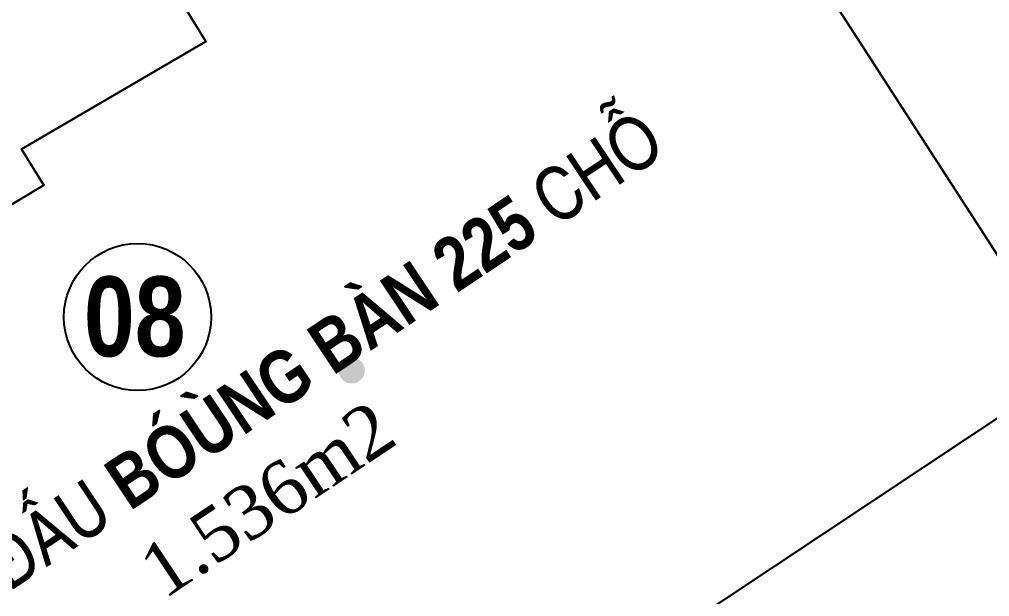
# Model space of a CAD drawing. Header units: millimetres. Extents: x 100 to 288, y -65 to 177.
# Drawn here: x 137.953 to 139.688, y 168.907 to 169.939 of the extents above; entities that cross this region are included whole.
import ezdxf

# ---------------------------------------------------------------- set-up
doc = ezdxf.new("R2010")
doc.units = ezdxf.units.MM
doc.header["$LTSCALE"] = 0.3
doc.header["$MEASUREMENT"] = 0
doc.linetypes.add('DASHDOTX2', pattern=[2, 1, -0.5, 0, -0.5])
doc.layers.add('HATCH1', color=8, linetype='CONTINUOUS')
doc.layers.add('Ky hieu', color=7, linetype='CONTINUOUS')

# ---------------------------------------------------------------- blocks, each defined once
blk = doc.blocks.new('Nha tuong')
at = {"layer": 'Ky hieu'}
h = blk.add_hatch(color=256, dxfattribs=at)
edge = h.paths.add_edge_path()
edge.add_arc((474232.372, 1112270.493), 0.838, -32.46793, 327.53207)

msp = doc.modelspace()

# ---------------------------------------------------------------- linework, layer by layer
at = {"layer": 'HATCH1', "linetype": 'Continuous', "ltscale": 0.7}
msp.add_lwpolyline([(137.71578, 167.90592), (139.83334, 169.31345), (139.08671, 170.4703), (138.92611, 170.36511), (138.83428, 170.38985), (138.74453, 170.30104), (138.67611, 170.41336), (138.49894, 170.3017), (138.54743, 170.2213), (138.21295, 170.01832), (138.28605, 169.89984), (137.95658, 169.70692), (137.9964, 169.64262), (137.52654, 169.36044), (137.47892, 169.43792), (137.30204, 169.32169), (137.35126, 169.23896), (137.18231, 169.15251), (137.23546, 169.06508), (137.06429, 168.98076), (137.71578, 167.90592)], dxfattribs=at)
at = {"layer": 'HATCH1', "ltscale": 5}
msp.add_lwpolyline([(139.08671, 170.4703), (139.83334, 169.31345), (137.71578, 167.90592), (137.06429, 168.98076), (137.23546, 169.06508), (137.18231, 169.15251), (137.35126, 169.23896), (137.30204, 169.32169), (137.47892, 169.43792), (137.52654, 169.36044), (137.9964, 169.64262), (137.95658, 169.70692), (138.28605, 169.89984), (138.21383, 170.01885), (138.54743, 170.2213), (138.49894, 170.3017), (138.67611, 170.41336), (138.74453, 170.30104), (138.83428, 170.38985), (138.92611, 170.36511)], close=True, dxfattribs=at)
at = {"layer": 'HATCH1'}
msp.add_circle((138.16412, 169.40682), 0.1316, dxfattribs=at)

# ---------------------------------------------------------------- block references
at = {"layer": 'HATCH1', "linetype": 'Continuous', "ltscale": 0.7, "xscale": 0.02803984506629575, "yscale": 0.02803984505590051, "zscale": 0.02803984505445516}
msp.add_blockref('Nha tuong', (-13158.85528, -31018.58087), dxfattribs=at)

# ---------------------------------------------------------------- texts
at = {"layer": 'HATCH1', "linetype": 'DASHDOTX2', "char_height": 0.0952385, "width": 3.2960884, "attachment_point": 2, "rotation": 33.74033}
for s, insert in [('{\\fVNI-Helve-Condense|b1|i0|c0|p2;NHAØ THI ÑAÁU BOÙÙNG BAØN 225 CHOÃ }', (138.27394, 169.25577)), ('{\\fTimes New Roman|b0|i0|c0|p18;1.536m2}', (138.36929, 169.12077))]:
    msp.add_mtext(s, dxfattribs=dict(at, insert=insert))
at = {"layer": 'HATCH1', "linetype": 'DASHDOTX2', "insert": (138.15911, 169.47931), "char_height": 0.1428578, "width": 3.2960884, "attachment_point": 2}
msp.add_mtext('{\\fVNI-Helve-Condense|b1|i0|c0|p2;08}', dxfattribs=at)

doc.saveas('drawing.dxf')
